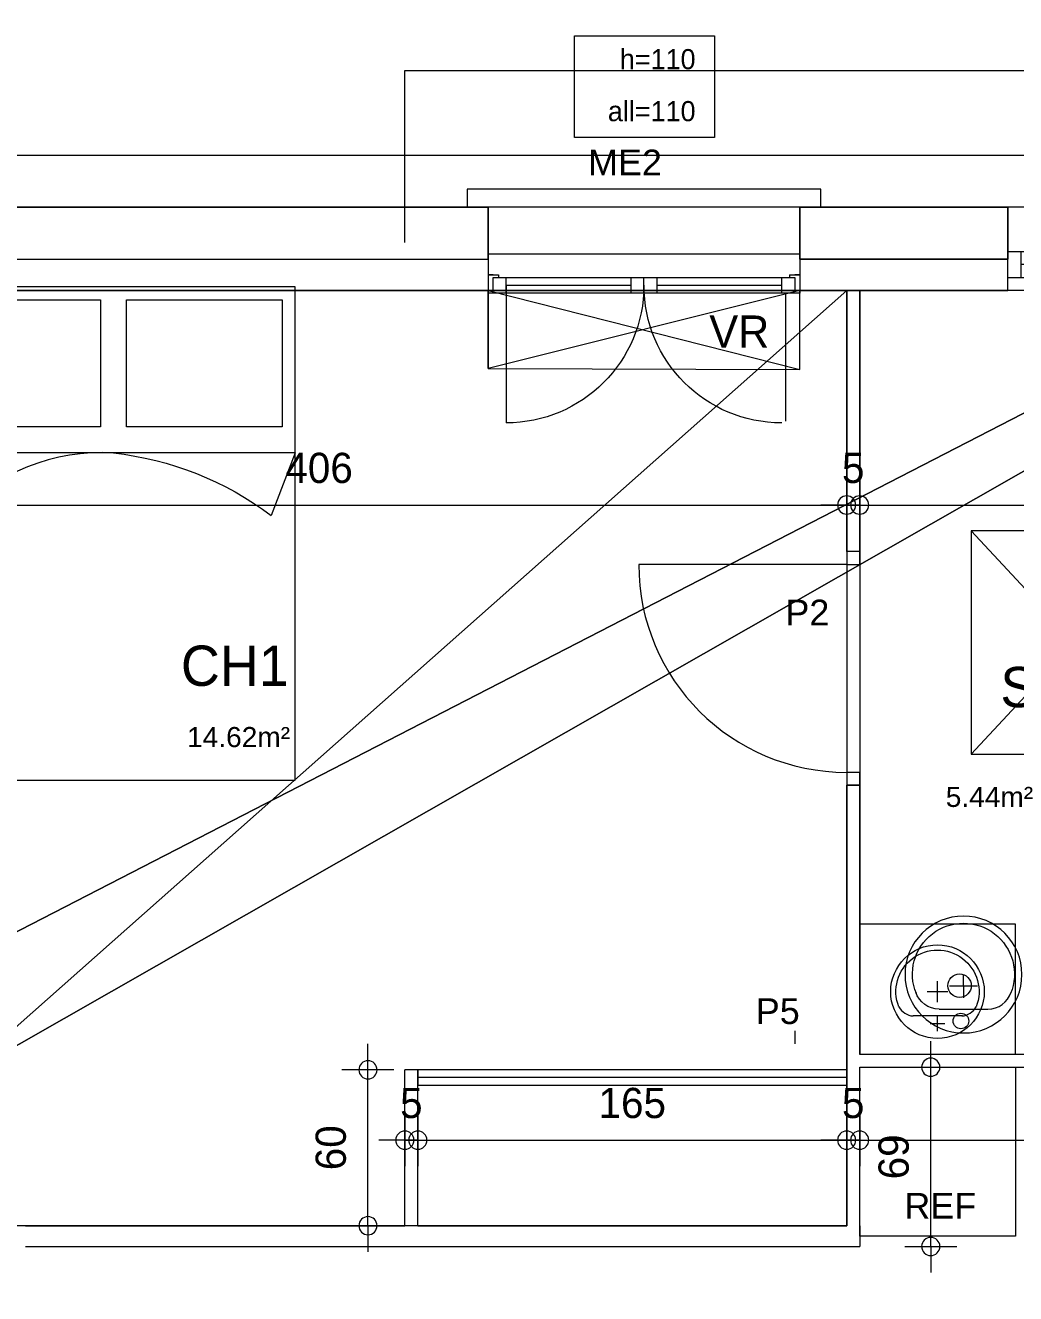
# Model space of a CAD drawing. Header units: metres. Extents: x -36.1 to 26, y -0.1 to 41.9.
# Drawn here: x 3.061 to 6.871, y 10.289 to 15.171 of the extents above; entities that cross this region are included whole.
import ezdxf
from ezdxf.enums import TextEntityAlignment as Align
from ezdxf.lldxf.tags import DXFTag

# ---------------------------------------------------------------- set-up
doc = ezdxf.new("R2010")
doc.units = ezdxf.units.M
doc.header["$MEASUREMENT"] = 0
for name, color, linetype in [('Calque commun', 7, 'Continuous'), ('Calque2', 7, 'Continuous'), ('Calque4', 7, 'Continuous'), ('Calque90', 7, 'Continuous'), ('Textes', 7, 'Continuous')]:
    doc.layers.add(name, color=color, linetype=linetype)
doc.styles.add('Arial4', font='arial.ttf', dxfattribs={"height": 0.077313})
doc.styles.add('Arial5', font='arial.ttf', dxfattribs={"height": 0.098961})
doc.styles.add('Century Gothic', font='GOTHIC.TTF', dxfattribs={"height": 0.155151})
doc.styles.add('Century Gothic5', font='GOTHIC.TTF', dxfattribs={"height": 0.077575})
doc.styles.add('Century Gothic6', font='GOTHIC.TTF', dxfattribs={"height": 0.116363})
doc.styles.add('Century Gothic7', font='GOTHIC.TTF', dxfattribs={"height": 0.124121})
tags = doc.linetypes.add('DOT2', pattern=[0.125, 0, -0.125]).pattern_tags.tags
tags[6:7] = [DXFTag(74, 4), DXFTag(75, 0), DXFTag(340, '0'), DXFTag(46, 1.0), DXFTag(50, 0.0), DXFTag(44, 0.0), DXFTag(45, 0.0)]
tags[4:5] = [DXFTag(74, 4), DXFTag(75, 0), DXFTag(340, '0'), DXFTag(46, 1.0), DXFTag(50, 0.0), DXFTag(44, 0.0), DXFTag(45, 0.0)]
tags = doc.linetypes.add('HIDDEN', pattern=[0.375, 0.25, -0.125]).pattern_tags.tags
tags[6:7] = [DXFTag(74, 4), DXFTag(75, 0), DXFTag(340, '0'), DXFTag(46, 1.0), DXFTag(50, 0.0), DXFTag(44, 0.0), DXFTag(45, 0.0)]
tags[4:5] = [DXFTag(74, 4), DXFTag(75, 0), DXFTag(340, '0'), DXFTag(46, 1.0), DXFTag(50, 0.0), DXFTag(44, 0.0), DXFTag(45, 0.0)]
tags = doc.linetypes.add('HIDDEN2', pattern=[0.1875, 0.125, -0.0625]).pattern_tags.tags
tags[6:7] = [DXFTag(74, 4), DXFTag(75, 0), DXFTag(340, '0'), DXFTag(46, 1.0), DXFTag(50, 0.0), DXFTag(44, 0.0), DXFTag(45, 0.0)]
tags[4:5] = [DXFTag(74, 4), DXFTag(75, 0), DXFTag(340, '0'), DXFTag(46, 1.0), DXFTag(50, 0.0), DXFTag(44, 0.0), DXFTag(45, 0.0)]

# ---------------------------------------------------------------- blocks, each defined once
blk = doc.blocks.new('Block5385')
at = {"layer": 'Calque commun', "color": 7, "linetype": 'Continuous', "lineweight": 18}
for p, q in [((1.8414, 14.471), (4.8414, 14.471)), ((6.0414, 14.471), (6.8414, 14.471))]:
    blk.add_line(p, q, dxfattribs=at)
at = {"layer": 'Calque commun', "color": 7, "linetype": 'Continuous', "lineweight": 9}
for p, q in [((2.0414, 14.271), (4.8414, 14.271)), ((6.0414, 14.271), (6.8414, 14.271)), ((2.1614, 14.151), (4.8414, 14.151)), ((6.0414, 14.151), (6.8414, 14.151))]:
    blk.add_line(p, q, dxfattribs=at)
blk = doc.blocks.new('@PRES_1_$$_1')
at = {"layer": 'Calque commun', "color": 5, "linetype": 'Continuous', "lineweight": 9}
for p, q in [((0, 0.32), (0.6, 0.32)), ((0.6, 0.15), (0, 0.15)), ((0.05, 0.05), (0.05, 0.15)), ((0.55, 0.15), (0.55, 0.05)), ((0.05, 0.1), (0.55, 0.1)), ((0.6, 0.05), (0, 0.05)), ((0, 0), (0.6, 0))]:
    blk.add_line(p, q, dxfattribs=at)
blk = doc.blocks.new('@PRES_1_$$_1-2')
at = {"layer": 'Calque commun', "color": 0, "linetype": 'ByBlock', "lineweight": -2}
blk.add_line((0, 0), (0, 0.32), dxfattribs=at)
blk = doc.blocks.new('@PRES_1_$$_1-3')
at = {"layer": 'Calque commun', "color": 0, "linetype": 'ByBlock', "lineweight": -2}
blk.add_line((0, 0), (0, 0.32), dxfattribs=at)
blk = doc.blocks.new('INTER_2D_COMB')
at = {"layer": 'Calque4', "color": 0, "linetype": 'ByBlock', "lineweight": -2}
blk.add_blockref('@PRES_1_$$_1', (0, 0), dxfattribs=at)
at = {"layer": 'Calque4', "color": 7, "linetype": 'Continuous', "lineweight": 9}
blk.add_blockref('@PRES_1_$$_1-2', (0, 0), dxfattribs=at)
at = {"layer": 'Calque4', "color": 7, "linetype": 'Continuous', "lineweight": 9, "extrusion": (0, 0, -1), "xscale": -1, "yscale": -1, "zscale": -1, "rotation": -180}
blk.add_blockref('@PRES_1_$$_1-3', (-0.6, 0), dxfattribs=at)
blk = doc.blocks.new('PLACED_COMB')
at = {"layer": 'Calque4', "color": 0, "linetype": 'ByBlock', "lineweight": -2}
blk.add_blockref('INTER_2D_COMB', (0, 0), dxfattribs=at)
blk = doc.blocks.new('@PRES_1_$$_1-10')
at = {"layer": 'Calque commun', "color": 2, "linetype": 'Continuous', "lineweight": 9}
for p, q in [((0, 0.33), (1.2, 0.33)), ((0, 0.32), (0, 0.33)), ((0, 0.32), (0.02, 0.32)), ((0.02, 0.27), (0.02, 0.32)), ((0.07, 0.33), (0.07, 0.27)), ((0.55, 0.27), (0.55, 0.33)), ((0.6, 0.33), (0.6, 0.27)), ((0.65, 0.27), (0.65, 0.33)), ((1.13, 0.33), (1.13, 0.27)), ((1.18, 0.32), (1.18, 0.27)), ((1.18, 0.32), (1.2, 0.32)), ((1.2, 0.32), (1.2, 0.33)), ((0.04, 0.26), (0, 0.26)), ((0, 0.26), (0.02, 0.26)), ((1.18, 0.27), (0.02, 0.27)), ((0.04, 0.26), (0.04, 0.27)), ((1.16, 0.26), (1.16, 0.27)), ((1.2, 0.26), (1.16, 0.26)), ((1.18, 0.26), (1.2, 0.26)), ((0, 0.18), (1.2, 0.18)), ((-0.08, 0), (-0.08, -0.07)), ((1.28, -0.07), (1.28, 0)), ((-0.08, -0.07), (1.28, -0.07))]:
    blk.add_line(p, q, dxfattribs=at)
at = {"layer": 'Calque commun', "color": 3, "linetype": 'Continuous', "lineweight": 9}
for p, q in [((0.55, 0.3), (0.07, 0.3)), ((1.13, 0.3), (0.65, 0.3))]:
    blk.add_line(p, q, dxfattribs=at)
blk = doc.blocks.new('@PRES_1_$$_1-11')
at = {"layer": 'Calque commun', "color": 0, "linetype": 'ByBlock', "lineweight": -2}
blk.add_line((0, 0), (0, 0.32), dxfattribs=at)
blk = doc.blocks.new('@PRES_1_$$_1-12')
at = {"layer": 'Calque commun', "color": 0, "linetype": 'ByBlock', "lineweight": -2}
blk.add_line((0, 0), (0, 0.32), dxfattribs=at)
blk = doc.blocks.new('INTER_2D_COMB4')
at = {"layer": 'Calque commun', "color": 0, "linetype": 'ByBlock', "lineweight": -2}
blk.add_blockref('@PRES_1_$$_1-10', (0, 0), dxfattribs=at)
at = {"layer": 'Calque commun', "color": 7, "linetype": 'Continuous', "lineweight": 9}
blk.add_blockref('@PRES_1_$$_1-11', (0, 0), dxfattribs=at)
at = {"layer": 'Calque commun', "color": 7, "linetype": 'Continuous', "lineweight": 9, "extrusion": (0, 0, -1), "xscale": -1, "yscale": -1, "zscale": -1, "rotation": -180}
blk.add_blockref('@PRES_1_$$_1-12', (-1.2, 0), dxfattribs=at)
blk = doc.blocks.new('PLACED_COMB4')
at = {"layer": 'Calque commun', "color": 0, "linetype": 'ByBlock', "lineweight": -2}
blk.add_blockref('INTER_2D_COMB4', (0, 0), dxfattribs=at)
blk = doc.blocks.new('@PRES_1_$$_1-30')
at = {"layer": 'Calque commun', "color": 5, "linetype": 'Continuous', "lineweight": 9}
blk.add_line((0.05, 0.05), (0.05, 0.85), dxfattribs=at)
at = {"layer": 'Calque commun', "color": 5, "linetype": 'Continuous', "lineweight": 9, "extrusion": (0, 0, -1)}
blk.add_arc((-0.05, 0.05), 0.8, 90, 180, dxfattribs=at)
at = {"layer": 'Calque commun', "color": 5, "linetype": 'Continuous', "lineweight": 9}
mesh = blk.add_polyface(dxfattribs=at)
corners = [(0, 0), (0, 0.05), (0.05, 0.05), (0.05, 0)]
mesh.append_faces([[corners[k] for k in face] for face in [(0, 1, 2, 3)]], dxfattribs={"color": 5})
mesh = blk.add_polyface(dxfattribs=at)
corners = [(0.85, 0), (0.85, 0.05), (0.9, 0.05), (0.9, 0)]
mesh.append_faces([[corners[k] for k in face] for face in [(0, 1, 2, 3)]], dxfattribs={"color": 5})
blk = doc.blocks.new('@PRES_1_$$_1-31')
at = {"layer": 'Calque commun', "color": 0, "linetype": 'Continuous', "lineweight": 9}
blk.add_line((0, 0), (0, 0.05), dxfattribs=at)
blk = doc.blocks.new('@PRES_1_$$_1-32')
at = {"layer": 'Calque commun', "color": 0, "linetype": 'Continuous', "lineweight": 9}
blk.add_line((0, 0), (0, 0.05), dxfattribs=at)
blk = doc.blocks.new('INTER_2D_COMB12')
at = {"layer": 'Calque commun', "color": 0, "linetype": 'ByBlock', "lineweight": -2}
blk.add_blockref('@PRES_1_$$_1-30', (0, 0), dxfattribs=at)
at = {"layer": 'Calque commun', "color": 15, "linetype": 'ByBlock', "lineweight": -2}
blk.add_blockref('@PRES_1_$$_1-31', (0, 0), dxfattribs=at)
at = {"layer": 'Calque commun', "color": 15, "linetype": 'ByBlock', "lineweight": -2, "extrusion": (0, 0, -1), "xscale": -1, "yscale": -1, "zscale": -1, "rotation": -180}
blk.add_blockref('@PRES_1_$$_1-32', (-0.9, 0), dxfattribs=at)
blk = doc.blocks.new('PLACED_COMB12')
at = {"layer": 'Calque commun', "color": 0, "linetype": 'ByBlock', "lineweight": -2}
blk.add_blockref('INTER_2D_COMB12', (0, 0), dxfattribs=at)
blk = doc.blocks.new('new179')
at = {"layer": 'Calque commun', "color": 5, "linetype": 'Continuous', "lineweight": 9}
blk.add_arc((0, 0), 0.5, 0, 359.99941, dxfattribs=at)
blk = doc.blocks.new('new180')
at = {"layer": 'Calque commun', "color": 5, "linetype": 'Continuous', "lineweight": 9}
blk.add_arc((0, 0), 0.5, 0, 359.99941, dxfattribs=at)
blk = doc.blocks.new('DimLine14049')
at = {"layer": 'Calque commun', "color": 5, "linetype": 'Continuous', "lineweight": 9}
for p, q in [((2.1614, 13.4249), (2.1614, 13.2249)), ((6.2214, 13.4249), (6.2214, 13.2249)), ((2.1614, 13.3249), (2.0614, 13.3249)), ((2.1614, 13.3249), (6.2214, 13.3249)), ((6.2214, 13.3249), (6.3214, 13.3249))]:
    blk.add_line(p, q, dxfattribs=at)
at = {"layer": 'Calque commun', "color": 5, "linetype": 'Continuous', "lineweight": 9, "xscale": 0.07000000029802322, "yscale": 0.07000000029802322, "zscale": 0.07000000029802322}
for name, p in [('new179', (2.1614, 13.3249)), ('new180', (6.2214, 13.3249))]:
    blk.add_blockref(name, p, dxfattribs=at)
at = {"layer": 'Calque commun', "color": 5, "linetype": 'Continuous', "lineweight": 9, "style": 'Century Gothic6'}
blk.add_text('406', height=0.11636, dxfattribs=at).set_placement((4.1914, 13.3749), align=Align.BOTTOM_CENTER)
blk = doc.blocks.new('new181')
at = {"layer": 'Calque commun', "color": 5, "linetype": 'Continuous', "lineweight": 9}
blk.add_arc((0, 0), 0.5, 0, 359.99941, dxfattribs=at)
blk = doc.blocks.new('new182')
at = {"layer": 'Calque commun', "color": 5, "linetype": 'Continuous', "lineweight": 9}
blk.add_arc((0, 0), 0.5, 0, 359.99941, dxfattribs=at)
blk = doc.blocks.new('DimLine14057')
at = {"layer": 'Calque commun', "color": 5, "linetype": 'Continuous', "lineweight": 9}
for p, q in [((6.2214, 13.4249), (6.2214, 13.2249)), ((6.2714, 13.4249), (6.2714, 13.2249)), ((6.2214, 13.3249), (6.1214, 13.3249)), ((6.2214, 13.3249), (6.2714, 13.3249)), ((6.2714, 13.3249), (6.3714, 13.3249))]:
    blk.add_line(p, q, dxfattribs=at)
at = {"layer": 'Calque commun', "color": 5, "linetype": 'Continuous', "lineweight": 9, "xscale": 0.07000000029802322, "yscale": 0.07000000029802322, "zscale": 0.07000000029802322}
for name, p in [('new181', (6.2214, 13.3249)), ('new182', (6.2714, 13.3249))]:
    blk.add_blockref(name, p, dxfattribs=at)
at = {"layer": 'Calque commun', "color": 5, "linetype": 'Continuous', "lineweight": 9, "style": 'Century Gothic6'}
blk.add_text('5', height=0.1164, dxfattribs=at).set_placement((6.2464, 13.3749), align=Align.BOTTOM_CENTER)
blk = doc.blocks.new('new183')
at = {"layer": 'Calque commun', "color": 5, "linetype": 'Continuous', "lineweight": 9}
blk.add_arc((0, 0), 0.5, 0, 359.99941, dxfattribs=at)
blk = doc.blocks.new('new184')
at = {"layer": 'Calque commun', "color": 5, "linetype": 'Continuous', "lineweight": 9}
blk.add_arc((0, 0), 0.5, 0, 359.99941, dxfattribs=at)
blk = doc.blocks.new('DimLine14065')
at = {"layer": 'Calque commun', "color": 5, "linetype": 'Continuous', "lineweight": 9}
for p, q in [((6.2714, 13.4249), (6.2714, 13.2249)), ((8.1214, 13.4249), (8.1214, 13.2249)), ((6.2714, 13.3249), (6.1714, 13.3249)), ((6.2714, 13.3249), (8.1214, 13.3249)), ((8.1214, 13.3249), (8.2214, 13.3249))]:
    blk.add_line(p, q, dxfattribs=at)
at = {"layer": 'Calque commun', "color": 5, "linetype": 'Continuous', "lineweight": 9, "xscale": 0.07000000029802322, "yscale": 0.07000000029802322, "zscale": 0.07000000029802322}
for name, p in [('new183', (6.2714, 13.3249)), ('new184', (8.1214, 13.3249))]:
    blk.add_blockref(name, p, dxfattribs=at)
at = {"layer": 'Calque commun', "color": 5, "linetype": 'Continuous', "lineweight": 9, "style": 'Century Gothic6'}
blk.add_text('185', height=0.11636, dxfattribs=at).set_placement((7.1964, 13.3749), align=Align.BOTTOM_CENTER)
blk = doc.blocks.new('new341')
at = {"layer": 'Calque commun', "color": 5, "linetype": 'Continuous', "lineweight": 9}
blk.add_arc((0, 0), 0.5, 0, 359.99941, dxfattribs=at)
blk = doc.blocks.new('new342')
at = {"layer": 'Calque commun', "color": 5, "linetype": 'Continuous', "lineweight": 9}
blk.add_arc((0, 0), 0.5, 0, 359.99941, dxfattribs=at)
blk = doc.blocks.new('DimLine18171')
at = {"layer": 'Calque commun', "color": 5, "linetype": 'Continuous', "lineweight": 9}
for p, q in [((4.5214, 10.9803), (4.5214, 10.7803)), ((4.5714, 10.9803), (4.5714, 10.7803)), ((4.5214, 10.8803), (4.4214, 10.8803)), ((4.5214, 10.8803), (4.5714, 10.8803)), ((4.5714, 10.8803), (4.6714, 10.8803))]:
    blk.add_line(p, q, dxfattribs=at)
at = {"layer": 'Calque commun', "color": 5, "linetype": 'Continuous', "lineweight": 9, "xscale": 0.07000000029802322, "yscale": 0.07000000029802322, "zscale": 0.07000000029802322}
for name, p in [('new341', (4.5214, 10.8803)), ('new342', (4.5714, 10.8803))]:
    blk.add_blockref(name, p, dxfattribs=at)
at = {"layer": 'Calque commun', "color": 5, "linetype": 'Continuous', "lineweight": 9, "style": 'Century Gothic6'}
blk.add_text('5', height=0.1164, dxfattribs=at).set_placement((4.5464, 10.9303), align=Align.BOTTOM_CENTER)
blk = doc.blocks.new('new343')
at = {"layer": 'Calque commun', "color": 5, "linetype": 'Continuous', "lineweight": 9}
blk.add_arc((0, 0), 0.5, 0, 359.99941, dxfattribs=at)
blk = doc.blocks.new('new344')
at = {"layer": 'Calque commun', "color": 5, "linetype": 'Continuous', "lineweight": 9}
blk.add_arc((0, 0), 0.5, 0, 359.99941, dxfattribs=at)
blk = doc.blocks.new('DimLine18179')
at = {"layer": 'Calque commun', "color": 5, "linetype": 'Continuous', "lineweight": 9}
for p, q in [((4.5714, 10.9803), (4.5714, 10.7803)), ((6.2214, 10.9803), (6.2214, 10.7803)), ((4.5714, 10.8803), (4.4714, 10.8803)), ((4.5714, 10.8803), (6.2214, 10.8803)), ((6.2214, 10.8803), (6.3214, 10.8803))]:
    blk.add_line(p, q, dxfattribs=at)
at = {"layer": 'Calque commun', "color": 5, "linetype": 'Continuous', "lineweight": 9, "xscale": 0.07000000029802322, "yscale": 0.07000000029802322, "zscale": 0.07000000029802322}
for name, p in [('new343', (4.5714, 10.8803)), ('new344', (6.2214, 10.8803))]:
    blk.add_blockref(name, p, dxfattribs=at)
at = {"layer": 'Calque commun', "color": 5, "linetype": 'Continuous', "lineweight": 9, "style": 'Century Gothic6'}
blk.add_text('165', height=0.11636, dxfattribs=at).set_placement((5.3964, 10.9303), align=Align.BOTTOM_CENTER)
blk = doc.blocks.new('new345')
at = {"layer": 'Calque commun', "color": 5, "linetype": 'Continuous', "lineweight": 9}
blk.add_arc((0, 0), 0.5, 0, 359.99941, dxfattribs=at)
blk = doc.blocks.new('new346')
at = {"layer": 'Calque commun', "color": 5, "linetype": 'Continuous', "lineweight": 9}
blk.add_arc((0, 0), 0.5, 0, 359.99941, dxfattribs=at)
blk = doc.blocks.new('DimLine18187')
at = {"layer": 'Calque commun', "color": 5, "linetype": 'Continuous', "lineweight": 9}
for p, q in [((6.2214, 10.9803), (6.2214, 10.7803)), ((6.2714, 10.9803), (6.2714, 10.7803)), ((6.2214, 10.8803), (6.1214, 10.8803)), ((6.2214, 10.8803), (6.2714, 10.8803)), ((6.2714, 10.8803), (6.3714, 10.8803))]:
    blk.add_line(p, q, dxfattribs=at)
at = {"layer": 'Calque commun', "color": 5, "linetype": 'Continuous', "lineweight": 9, "xscale": 0.07000000029802322, "yscale": 0.07000000029802322, "zscale": 0.07000000029802322}
for name, p in [('new345', (6.2214, 10.8803)), ('new346', (6.2714, 10.8803))]:
    blk.add_blockref(name, p, dxfattribs=at)
at = {"layer": 'Calque commun', "color": 5, "linetype": 'Continuous', "lineweight": 9, "style": 'Century Gothic6'}
blk.add_text('5', height=0.1164, dxfattribs=at).set_placement((6.2464, 10.9303), align=Align.BOTTOM_CENTER)
blk = doc.blocks.new('new347')
at = {"layer": 'Calque commun', "color": 5, "linetype": 'Continuous', "lineweight": 9}
blk.add_arc((0, 0), 0.5, 0, 359.99941, dxfattribs=at)
blk = doc.blocks.new('new348')
at = {"layer": 'Calque commun', "color": 5, "linetype": 'Continuous', "lineweight": 9}
blk.add_arc((0, 0), 0.5, 0, 359.99941, dxfattribs=at)
blk = doc.blocks.new('DimLine18195')
at = {"layer": 'Calque commun', "color": 5, "linetype": 'Continuous', "lineweight": 9}
for p, q in [((6.2714, 10.9803), (6.2714, 10.7803)), ((8.1214, 10.9803), (8.1214, 10.7803)), ((6.2714, 10.8803), (6.1714, 10.8803)), ((6.2714, 10.8803), (8.1214, 10.8803)), ((8.1214, 10.8803), (8.2214, 10.8803))]:
    blk.add_line(p, q, dxfattribs=at)
at = {"layer": 'Calque commun', "color": 5, "linetype": 'Continuous', "lineweight": 9, "xscale": 0.07000000029802322, "yscale": 0.07000000029802322, "zscale": 0.07000000029802322}
for name, p in [('new347', (6.2714, 10.8803)), ('new348', (8.1214, 10.8803))]:
    blk.add_blockref(name, p, dxfattribs=at)
at = {"layer": 'Calque commun', "color": 5, "linetype": 'Continuous', "lineweight": 9, "style": 'Century Gothic6'}
blk.add_text('185', height=0.11636, dxfattribs=at).set_placement((7.1964, 10.9303), align=Align.BOTTOM_CENTER)
blk = doc.blocks.new('vasque1-2')
at = {"layer": 'Calque2', "color": 6, "linetype": 'Continuous', "lineweight": 9}
for p, q in [((-0.094, -0.092), (0.094, -0.092)), ((0, -0.182), (0, -0.135)), ((-0.0533, -0.182), (0.0533, -0.182)), ((0, -0.182), (0, -0.224))]:
    blk.add_line(p, q, dxfattribs=at)
at = {"layer": 'Calque2', "color": 6, "linetype": 'Continuous', "lineweight": 9, "flags": 128}
for points in [[(0, -0.45, -1), (0, 0)], [(0, 0, -1), (0, -0.45)], [(0.02, -0.046, 1), (-0.04, -0.046, 1), (0.02, -0.046)], [(-0.094, -0.092, 0.324927), (-0.1834, -0.157)], [(0.094, -0.092, -0.324927), (0.1834, -0.157)], [(0.03, -0.182, 1), (-0.06, -0.182, 1), (0.03, -0.182)], [(-0.1814, -0.1514, 1.494518), (0.1814, -0.1514)]]:
    blk.add_lwpolyline(points, format="xyb", dxfattribs=at)
blk = doc.blocks.new('vasqu450')
at = {"layer": 'Calque commun', "color": 6, "linetype": 'Continuous', "lineweight": 9}
blk.add_line((0.1207, 0.1168), (-0.1173, 0.117), dxfattribs=at)
for radius, start, end in [(0.225, 359.99999, 359.9994), (0.2, 158.39995, 21.60003)]:
    blk.add_arc((0, 0), radius, start, end, dxfattribs=at)
at = {"layer": 'Calque commun', "color": 6, "linetype": 'Continuous', "lineweight": 9, "extrusion": (0, 0, -1)}
for centre, start, end in [((0.112, 0.0327), 28.97343, 86.40656), ((-0.112, 0.0327), 93.59344, 151.02657)]:
    blk.add_arc(centre, 0.0845, start, end, dxfattribs=at)
at = {"layer": 'Calque90', "color": 6, "linetype": 'Continuous', "lineweight": 9}
for p, q in [((0, 0.19), (0, 0.12)), ((0.035, 0.155), (-0.035, 0.155)), ((-0.05, 0), (0.05, 0)), ((0, 0.05), (0, -0.05))]:
    blk.add_line(p, q, dxfattribs=at)
blk = doc.blocks.new('meuble vasque 60x50')
at = {"layer": 'Calque commun', "color": 0, "linetype": 'ByBlock', "lineweight": -2, "xscale": 0.800000011920929, "yscale": 0.800000011920929, "zscale": 0.800000011920929}
blk.add_blockref('vasqu450', (0.2994, -0.241), dxfattribs=at)
at = {"layer": 'Calque commun', "color": 0, "linetype": 'ByBlock', "lineweight": -2}
blk.add_blockref('vasque1-2', (0.3994, -0.0819), dxfattribs=at)
at = {"layer": 'Calque commun', "color": 6, "linetype": 'Continuous', "lineweight": 9}
mesh = blk.add_polyface(dxfattribs=at)
corners = [(-0.0006, -0.0002), (0.5994, -0.0002), (0.5994, -0.5002), (-0.0006, -0.5002)]
mesh.append_faces([[corners[k] for k in face] for face in [(0, 1, 2, 3)]], dxfattribs={"color": 6})
blk = doc.blocks.new('60x65')
at = {"layer": 'Calque commun', "color": 7, "linetype": 'HIDDEN', "lineweight": 9}
mesh = blk.add_polyface(dxfattribs=at)
corners = [(0, 0.6), (0.65, 0.6), (0.65, 0), (0, 0)]
mesh.append_faces([[corners[k] for k in face] for face in [(0, 1, 2, 3)]], dxfattribs={"color": 7})
blk = doc.blocks.new('new351')
at = {"layer": 'Calque commun', "color": 5, "linetype": 'Continuous', "lineweight": 9}
blk.add_arc((0, 0), 0.5, 0, 359.99941, dxfattribs=at)
blk = doc.blocks.new('new352')
at = {"layer": 'Calque commun', "color": 5, "linetype": 'Continuous', "lineweight": 9}
blk.add_arc((0, 0), 0.5, 0, 359.99941, dxfattribs=at)
blk = doc.blocks.new('DimLine18475')
at = {"layer": 'Calque commun', "color": 5, "linetype": 'Continuous', "lineweight": 9}
for p, q in [((6.5449, 11.1609), (6.5449, 11.2609)), ((6.4449, 11.1609), (6.6449, 11.1609)), ((6.5449, 10.4709), (6.5449, 11.1609)), ((6.4449, 10.4709), (6.6449, 10.4709)), ((6.5449, 10.4709), (6.5449, 10.3709))]:
    blk.add_line(p, q, dxfattribs=at)
at = {"layer": 'Calque commun', "color": 5, "linetype": 'Continuous', "lineweight": 9, "xscale": 0.07000000029802322, "yscale": 0.07000000029802322, "zscale": 0.07000000029802322, "rotation": 90}
for name, p in [('new352', (6.5449, 11.1609)), ('new351', (6.5449, 10.4709))]:
    blk.add_blockref(name, p, dxfattribs=at)
at = {"layer": 'Calque commun', "color": 5, "linetype": 'Continuous', "lineweight": 9, "style": 'Century Gothic6'}
blk.add_text('69', height=0.11636, rotation=90, dxfattribs=at).set_placement((6.4949, 10.8159), align=Align.BOTTOM_CENTER)
blk = doc.blocks.new('new359')
at = {"layer": 'Calque commun', "color": 5, "linetype": 'Continuous', "lineweight": 9}
blk.add_arc((0, 0), 0.5, 0, 359.99941, dxfattribs=at)
blk = doc.blocks.new('new360')
at = {"layer": 'Calque commun', "color": 5, "linetype": 'Continuous', "lineweight": 9}
blk.add_arc((0, 0), 0.5, 0, 359.99941, dxfattribs=at)
blk = doc.blocks.new('DimLine18507')
at = {"layer": 'Calque commun', "color": 5, "linetype": 'Continuous', "lineweight": 9}
for p, q in [((4.3794, 11.1509), (4.3794, 11.2509)), ((4.4794, 11.1509), (4.2794, 11.1509)), ((4.3794, 10.5509), (4.3794, 11.1509)), ((4.4794, 10.5509), (4.2794, 10.5509)), ((4.3794, 10.5509), (4.3794, 10.4509))]:
    blk.add_line(p, q, dxfattribs=at)
at = {"layer": 'Calque commun', "color": 5, "linetype": 'Continuous', "lineweight": 9, "xscale": 0.07000000029802322, "yscale": 0.07000000029802322, "zscale": 0.07000000029802322, "rotation": 90}
for name, p in [('new360', (4.3794, 11.1509)), ('new359', (4.3794, 10.5509))]:
    blk.add_blockref(name, p, dxfattribs=at)
at = {"layer": 'Calque commun', "color": 5, "linetype": 'Continuous', "lineweight": 9, "style": 'Century Gothic6'}
blk.add_text('60', height=0.11636, rotation=90, dxfattribs=at).set_placement((4.3294, 10.8509), align=Align.BOTTOM_CENTER)
blk = doc.blocks.new('dbed1')
at = {"layer": 'Calque commun', "color": 8, "linetype": 'ByBlock', "lineweight": 9}
for p, q in [((-1.9, 0), (-1.9, 0)), ((-1.9, 0), (-1.9, 0)), ((0, 0), (-1.9, 0)), ((-1.9, 0), (-1.9, -1.4)), ((-1.76, 0), (-1.76, 0)), ((-1.76, 0), (-1.76, 0)), ((-1.71, 0), (-1.71, 0)), ((-1.71, 0), (-1.71, 0)), ((-0.8805, -0.0925), (-0.64, 0)), ((-0.64, -0.7), (-0.64, 0)), ((-0.15, 0), (-0.15, 0)), ((-0.15, 0), (-0.15, 0)), ((-0.1, 0), (-0.15, 0)), ((-0.1, 0), (-0.1, 0)), ((-0.1, 0), (-0.1, 0)), ((0, 0), (0, 0)), ((0, 0), (0, 0)), ((0, -1.4), (0, 0)), ((-0.54, -0.65), (-0.54, -0.05)), ((-0.54, -0.05), (-0.05, -0.05)), ((-0.05, -0.05), (-0.05, -0.65)), ((-0.05, -0.65), (-0.54, -0.65)), ((-0.64, -1.4), (-0.64, -0.7)), ((-0.54, -0.75), (-0.05, -0.75)), ((-0.54, -1.35), (-0.54, -0.75)), ((-0.05, -0.75), (-0.05, -1.35)), ((-0.64, -1.4), (-0.8805, -1.3075)), ((-0.05, -1.35), (-0.54, -1.35)), ((-1.9, -1.4), (-1.9, -1.4)), ((-1.9, -1.4), (-1.9, -1.4)), ((-1.9, -1.4), (-0.04, -1.4)), ((0, -1.4), (0, -1.4)), ((0, -1.4), (0, -1.4))]:
    blk.add_line(p, q, dxfattribs=at)
at = {"layer": 'Calque commun', "color": 3, "linetype": 'ByBlock', "lineweight": 9}
blk.add_line((-0.04, -1.4), (0, -1.4), dxfattribs=at)
at = {"layer": 'Calque commun', "color": 8, "linetype": 'ByBlock', "lineweight": 9}
blk.add_arc((-1.4135, -0.6549), 0.7748, 356.6649, 46.5359, dxfattribs=at)
at = {"layer": 'Calque commun', "color": 8, "linetype": 'ByBlock', "lineweight": 9, "extrusion": (0, 0, -1)}
blk.add_arc((1.8659, -0.566), 1.2332, 186.2395, 216.9614, dxfattribs=at)
blk = doc.blocks.new('CARTDCE')
at = {"layer": 'Calque commun', "color": 9, "linetype": 'Continuous', "lineweight": 9}
for p, q in [((20.2017, 28.9299), (-21.7983, 28.9299)), ((-21.7983, 28.9299), (-21.7983, 27.609))]:
    blk.add_line(p, q, dxfattribs=at)

msp = doc.modelspace()

# ---------------------------------------------------------------- linework, layer by layer
at = {"layer": 'Calque commun', "color": 12, "linetype": 'Continuous', "lineweight": 18}
for p, q in [((4.8414, 14.271), (4.8414, 14.471)), ((2.0414, 14.271), (4.8414, 14.271)), ((2.0414, 14.271), (4.8414, 14.271)), ((6.0414, 14.271), (6.8414, 14.271))]:
    msp.add_line(p, q, dxfattribs=at)
at = {"layer": 'Calque commun', "color": 7, "linetype": 'HIDDEN', "lineweight": 9}
for p, q in [((4.9114, 14.171), (4.9114, 13.641)), ((6.0414, 14.151), (4.8414, 13.8504)), ((4.8414, 13.8504), (4.8414, 14.151)), ((4.8414, 14.151), (6.0414, 13.8469)), ((4.8414, 14.141), (4.8414, 13.8504)), ((5.9873, 13.6481), (5.9873, 14.141)), ((6.0414, 13.8469), (6.0414, 14.151)), ((4.8414, 13.8504), (6.0414, 13.8469)), ((6.0214, 11.3009), (6.0214, 11.2509))]:
    msp.add_line(p, q, dxfattribs=at)
at = {"layer": 'Calque commun', "color": 7, "linetype": 'Continuous', "lineweight": 9}
for p, q in [((6.2214, 13.146), (6.2214, 14.151)), ((6.2214, 14.151), (6.2214, 13.771)), ((6.2214, 13.146), (6.2214, 14.151)), ((6.2714, 11.8109), (6.2714, 11.3109)), ((6.2214, 11.1509), (4.5714, 11.1509)), ((4.5714, 11.1509), (4.5714, 11.0909)), ((6.2214, 11.1509), (6.2214, 11.0909)), ((6.2214, 11.1209), (4.5714, 11.1209)), ((6.2214, 11.0909), (4.5714, 11.0909))]:
    msp.add_line(p, q, dxfattribs=at)
at = {"layer": 'Calque commun', "color": 15, "linetype": 'Continuous', "lineweight": 18}
for p, q in [((6.2714, 14.151), (6.2214, 14.151)), ((6.2214, 13.146), (6.2214, 14.151)), ((6.2714, 13.146), (6.2714, 14.151)), ((6.2214, 10.5509), (6.2214, 12.246)), ((6.2714, 11.2109), (6.2714, 12.246)), ((6.2714, 11.2109), (7.7714, 11.2109)), ((4.5214, 10.5509), (4.5214, 11.1509)), ((4.5714, 11.1509), (4.5214, 11.1509)), ((4.5714, 10.5509), (4.5714, 11.1509)), ((6.2714, 11.1609), (8.1214, 11.1609)), ((6.2714, 10.5509), (6.2714, 11.1609))]:
    msp.add_line(p, q, dxfattribs=at)
at = {"layer": 'Calque commun', "color": 7, "linetype": 'Continuous', "lineweight": 18}
for p, q in [((3.0614, 10.5509), (4.5214, 10.5509)), ((4.5714, 10.5509), (6.2214, 10.5509)), ((6.2714, 10.5509), (6.2714, 10.4709)), ((3.0614, 10.4709), (6.2714, 10.4709))]:
    msp.add_line(p, q, dxfattribs=at)
at = {"layer": 'Calque commun', "color": 16, "linetype": 'HIDDEN2', "lineweight": 9, "flags": 128}
msp.add_lwpolyline([(7.5007, 13.2258), (6.7007, 13.2258), (6.7007, 12.3654), (7.5007, 12.3654), (6.7007, 13.2258), (7.5007, 12.3654), (7.5007, 13.2258), (6.7007, 12.3654)], dxfattribs=at)
at = {"layer": 'Calque commun', "color": 12, "linetype": 'Continuous', "lineweight": 18}
msp.add_polyline3d([(6.8414, 14.471, 0), (6.8414, 14.271, 0), (6.0414, 14.271, 0), (6.0414, 14.471, 0)], dxfattribs=at)
at = {"layer": 'Calque commun', "color": 7, "linetype": 'HIDDEN', "lineweight": 9, "extrusion": (0, 0, -1)}
for centre, start, end in [((-4.9114, 14.171), 180, 270), ((-5.9714, 14.171), 270, 0)]:
    msp.add_arc(centre, 0.53, start, end, dxfattribs=at)

# ---------------------------------------------------------------- block references
at = {"layer": 'Calque commun', "color": 0, "linetype": 'ByBlock', "lineweight": -2, "xscale": 0.5, "yscale": 0.5, "zscale": 0.5}
msp.add_blockref('CARTDCE', (15.4193, 0.5309), dxfattribs=at)
at = {"layer": 'Calque commun', "color": 0, "linetype": 'ByBlock', "lineweight": -2}
for name, p, rotation in [('PLACED_COMB4', (6.0414, 14.471), 180), ('60x65', (6.8714, 10.5109), 89.99999999999999)]:
    msp.add_blockref(name, p, dxfattribs=dict(at, rotation=rotation))
msp.add_blockref('Block5385', (0, 0), dxfattribs=at)
at = {"layer": 'Calque commun', "color": 0, "linetype": 'ByBlock', "lineweight": -2, "extrusion": (0, 0, -1)}
msp.add_blockref('PLACED_COMB', (-7.4414, 14.151), dxfattribs=at)
at = {"layer": 'Calque commun', "color": 0, "linetype": 'DOT2', "lineweight": -2, "rotation": 90}
msp.add_blockref('dbed1', (2.6999, 14.1653), dxfattribs=at)
at = {"layer": 'Calque commun', "color": 5, "linetype": 'Continuous', "lineweight": 9}
for name in ['DimLine14049', 'DimLine14057', 'DimLine14065', 'DimLine18507', 'DimLine18475', 'DimLine18179', 'DimLine18195', 'DimLine18171', 'DimLine18187']:
    msp.add_blockref(name, (0, 0), dxfattribs=at)
at = {"layer": 'Calque commun', "color": 0, "linetype": 'ByBlock', "lineweight": -2, "extrusion": (0, 0, -1), "xscale": -1, "yscale": -1, "zscale": -1, "rotation": 90.00000000000001}
msp.add_blockref('PLACED_COMB12', (-6.2714, 13.146), dxfattribs=at)
at = {"layer": 'Calque commun', "color": 0, "linetype": 'ByBlock', "lineweight": -2, "extrusion": (0, 0, -1), "xscale": -1, "yscale": -1, "zscale": -1}
msp.add_blockref('meuble vasque 60x50', (-6.2714, 11.2109), dxfattribs=at)

# ---------------------------------------------------------------- texts
at = {"layer": 'Calque commun', "color": 5, "linetype": 'ByBlock', "lineweight": -2, "insert": (5.64, 15.0799), "char_height": 0.07758, "attachment_point": 3, "line_spacing_factor": 1.546883, "style": 'Century Gothic5'}
msp.add_mtext('h=110\\Pall=110', dxfattribs=at)
at = {"layer": 'Textes', "color": 5, "linetype": 'ByBlock', "lineweight": -2, "style": 'Arial5'}
for s, p in [('ME2', (5.5104, 14.5643)), ('P5', (6.0408, 11.2976))]:
    msp.add_text(s, height=0.09896, dxfattribs=at).set_placement(p, align=Align.BOTTOM_RIGHT)
at = {"layer": 'Textes', "color": 5, "linetype": 'ByBlock', "lineweight": -2, "style": 'Century Gothic7'}
msp.add_text('VR', height=0.12412, dxfattribs=at).set_placement((5.9237, 14.0545), align=Align.TOP_RIGHT)
at = {"layer": 'Textes', "color": 5, "linetype": 'ByBlock', "lineweight": -2, "style": 'Arial5'}
for s, p in [('P2', (5.9856, 12.8321)), ('REF', (6.4433, 10.5484))]:
    msp.add_text(s, height=0.09896, dxfattribs=at).set_placement(p, align=Align.BOTTOM_LEFT)
at = {"layer": 'Textes', "color": 5, "linetype": 'ByBlock', "lineweight": -2, "style": 'Century Gothic'}
for s, p in [('CH1', (3.6598, 12.784)), ('SDE2', (6.8127, 12.7019))]:
    msp.add_text(s, height=0.15515, dxfattribs=at).set_placement(p, align=Align.TOP_LEFT)
at = {"layer": 'Textes', "color": 9, "linetype": 'ByBlock', "lineweight": -2, "style": 'Arial4'}
for s, p in [('14.62m²', (3.6836, 12.37)), ('5.44m²', (6.6026, 12.1397))]:
    msp.add_text(s, height=0.07731, dxfattribs=at).set_placement(p, align=Align.BOTTOM_LEFT)

# ---------------------------------------------------------------- meshes
at = {"layer": 'Calque commun', "color": 7, "linetype": 'Continuous', "lineweight": 9}
mesh = msp.add_polyface(dxfattribs=at)
corners = [(25.9622, 41.8575), (-34.0378, 41.8575), (-34.0378, -0.1425), (25.9622, -0.1425)]
mesh.append_faces([[corners[k] for k in face] for face in [(0, 1, 2, 3)]], dxfattribs={"color": 7})
at = {"layer": 'Calque commun', "color": 11, "linetype": 'Continuous', "lineweight": 18}
mesh = msp.add_polyface(dxfattribs=at)
corners = [(5.1742, 15.1307), (5.7126, 15.1307), (5.7126, 14.74), (5.1742, 14.74)]
mesh.append_faces([[corners[k] for k in face] for face in [(0, 1, 2, 3)]], dxfattribs={"color": 11})
at = {"layer": 'Calque commun', "color": 16, "linetype": 'HIDDEN2', "lineweight": 9}
mesh = msp.add_polyface(dxfattribs=at)
corners = [(1.8414, 14.671), (8.4414, 14.671), (8.4414, 14.471), (1.8414, 14.471)]
mesh.append_faces([[corners[k] for k in face] for face in [(0, 1, 2, 3)]], dxfattribs={"color": 16})
at = {"layer": 'Calque commun', "color": 9, "linetype": 'Continuous', "lineweight": 9}
mesh = msp.add_polyface(dxfattribs=at)
corners = [(-10.9986, 3.8909), (-4.3986, 11.0709), (-10.9986, 12.8909), (-4.3986, 4.471), (1.8414, 11.0709), (8.4414, 14.471), (1.8414, 14.471), (2.0214, 5.471), (8.4414, 5.471), (-4.3986, 12.8909), (2.0214, 4.471), (-4.3986, 3.8909)]
mesh.append_faces([[corners[k] for k in face] for face in [(4, 5, 6), (3, 0, 11)]], dxfattribs={"vtx0": -1, "color": 9})
mesh.append_faces([[corners[k] for k in face] for face in [(0, 1, 2)]], dxfattribs={"vtx0": -1, "vtx1": -1, "color": 9})
mesh.append_faces([[corners[k] for k in face] for face in [(3, 1, 0), (3, 7, 1)]], dxfattribs={"vtx0": -1, "vtx1": -1, "vtx2": -1, "color": 9})
mesh.append_faces([[corners[k] for k in face] for face in [(7, 4, 1)]], dxfattribs={"vtx0": -1, "vtx2": -1, "color": 9})
mesh.append_faces([[corners[k] for k in face] for face in [(9, 2, 1)]], dxfattribs={"vtx1": -1, "color": 9})
mesh.append_faces([[corners[k] for k in face] for face in [(7, 8, 4), (8, 5, 4)]], dxfattribs={"vtx1": -1, "vtx2": -1, "color": 9})
mesh.append_faces([[corners[k] for k in face] for face in [(3, 10, 7)]], dxfattribs={"vtx2": -1, "color": 9})
mesh = msp.add_polyface(dxfattribs=at)
corners = [(-1.0986, 10.7509), (-1.0986, 4.791), (1.7214, 5.791), (2.1614, 10.7509), (1.7214, 4.791), (8.1214, 5.791), (8.1214, 14.151), (2.1614, 14.151)]
mesh.append_faces([[corners[k] for k in face] for face in [(3, 6, 7)]], dxfattribs={"vtx0": -1, "color": 9})
mesh.append_faces([[corners[k] for k in face] for face in [(3, 2, 5), (3, 5, 6)]], dxfattribs={"vtx0": -1, "vtx2": -1, "color": 9})
mesh.append_faces([[corners[k] for k in face] for face in [(4, 2, 1)]], dxfattribs={"vtx1": -1, "color": 9})
mesh.append_faces([[corners[k] for k in face] for face in [(0, 1, 2), (3, 0, 2)]], dxfattribs={"vtx1": -1, "vtx2": -1, "color": 9})
mesh = msp.add_polyface(dxfattribs=at)
corners = [(6.2214, 14.151), (2.1614, 10.5509), (2.1614, 14.151), (6.2214, 10.5509)]
mesh.append_faces([[corners[k] for k in face] for face in [(0, 1, 2)]], dxfattribs={"vtx0": -1, "vtx2": -1, "color": 9})
mesh.append_faces([[corners[k] for k in face] for face in [(0, 3, 1)]], dxfattribs={"vtx2": -1, "color": 9})
mesh = msp.add_polyface(dxfattribs=at)
corners = [(6.2714, 14.151), (6.2714, 11.2109), (8.1214, 11.2109), (8.1214, 14.151)]
mesh.append_faces([[corners[k] for k in face] for face in [(0, 1, 2, 3)]], dxfattribs={"color": 9})

doc.saveas('drawing.dxf')
